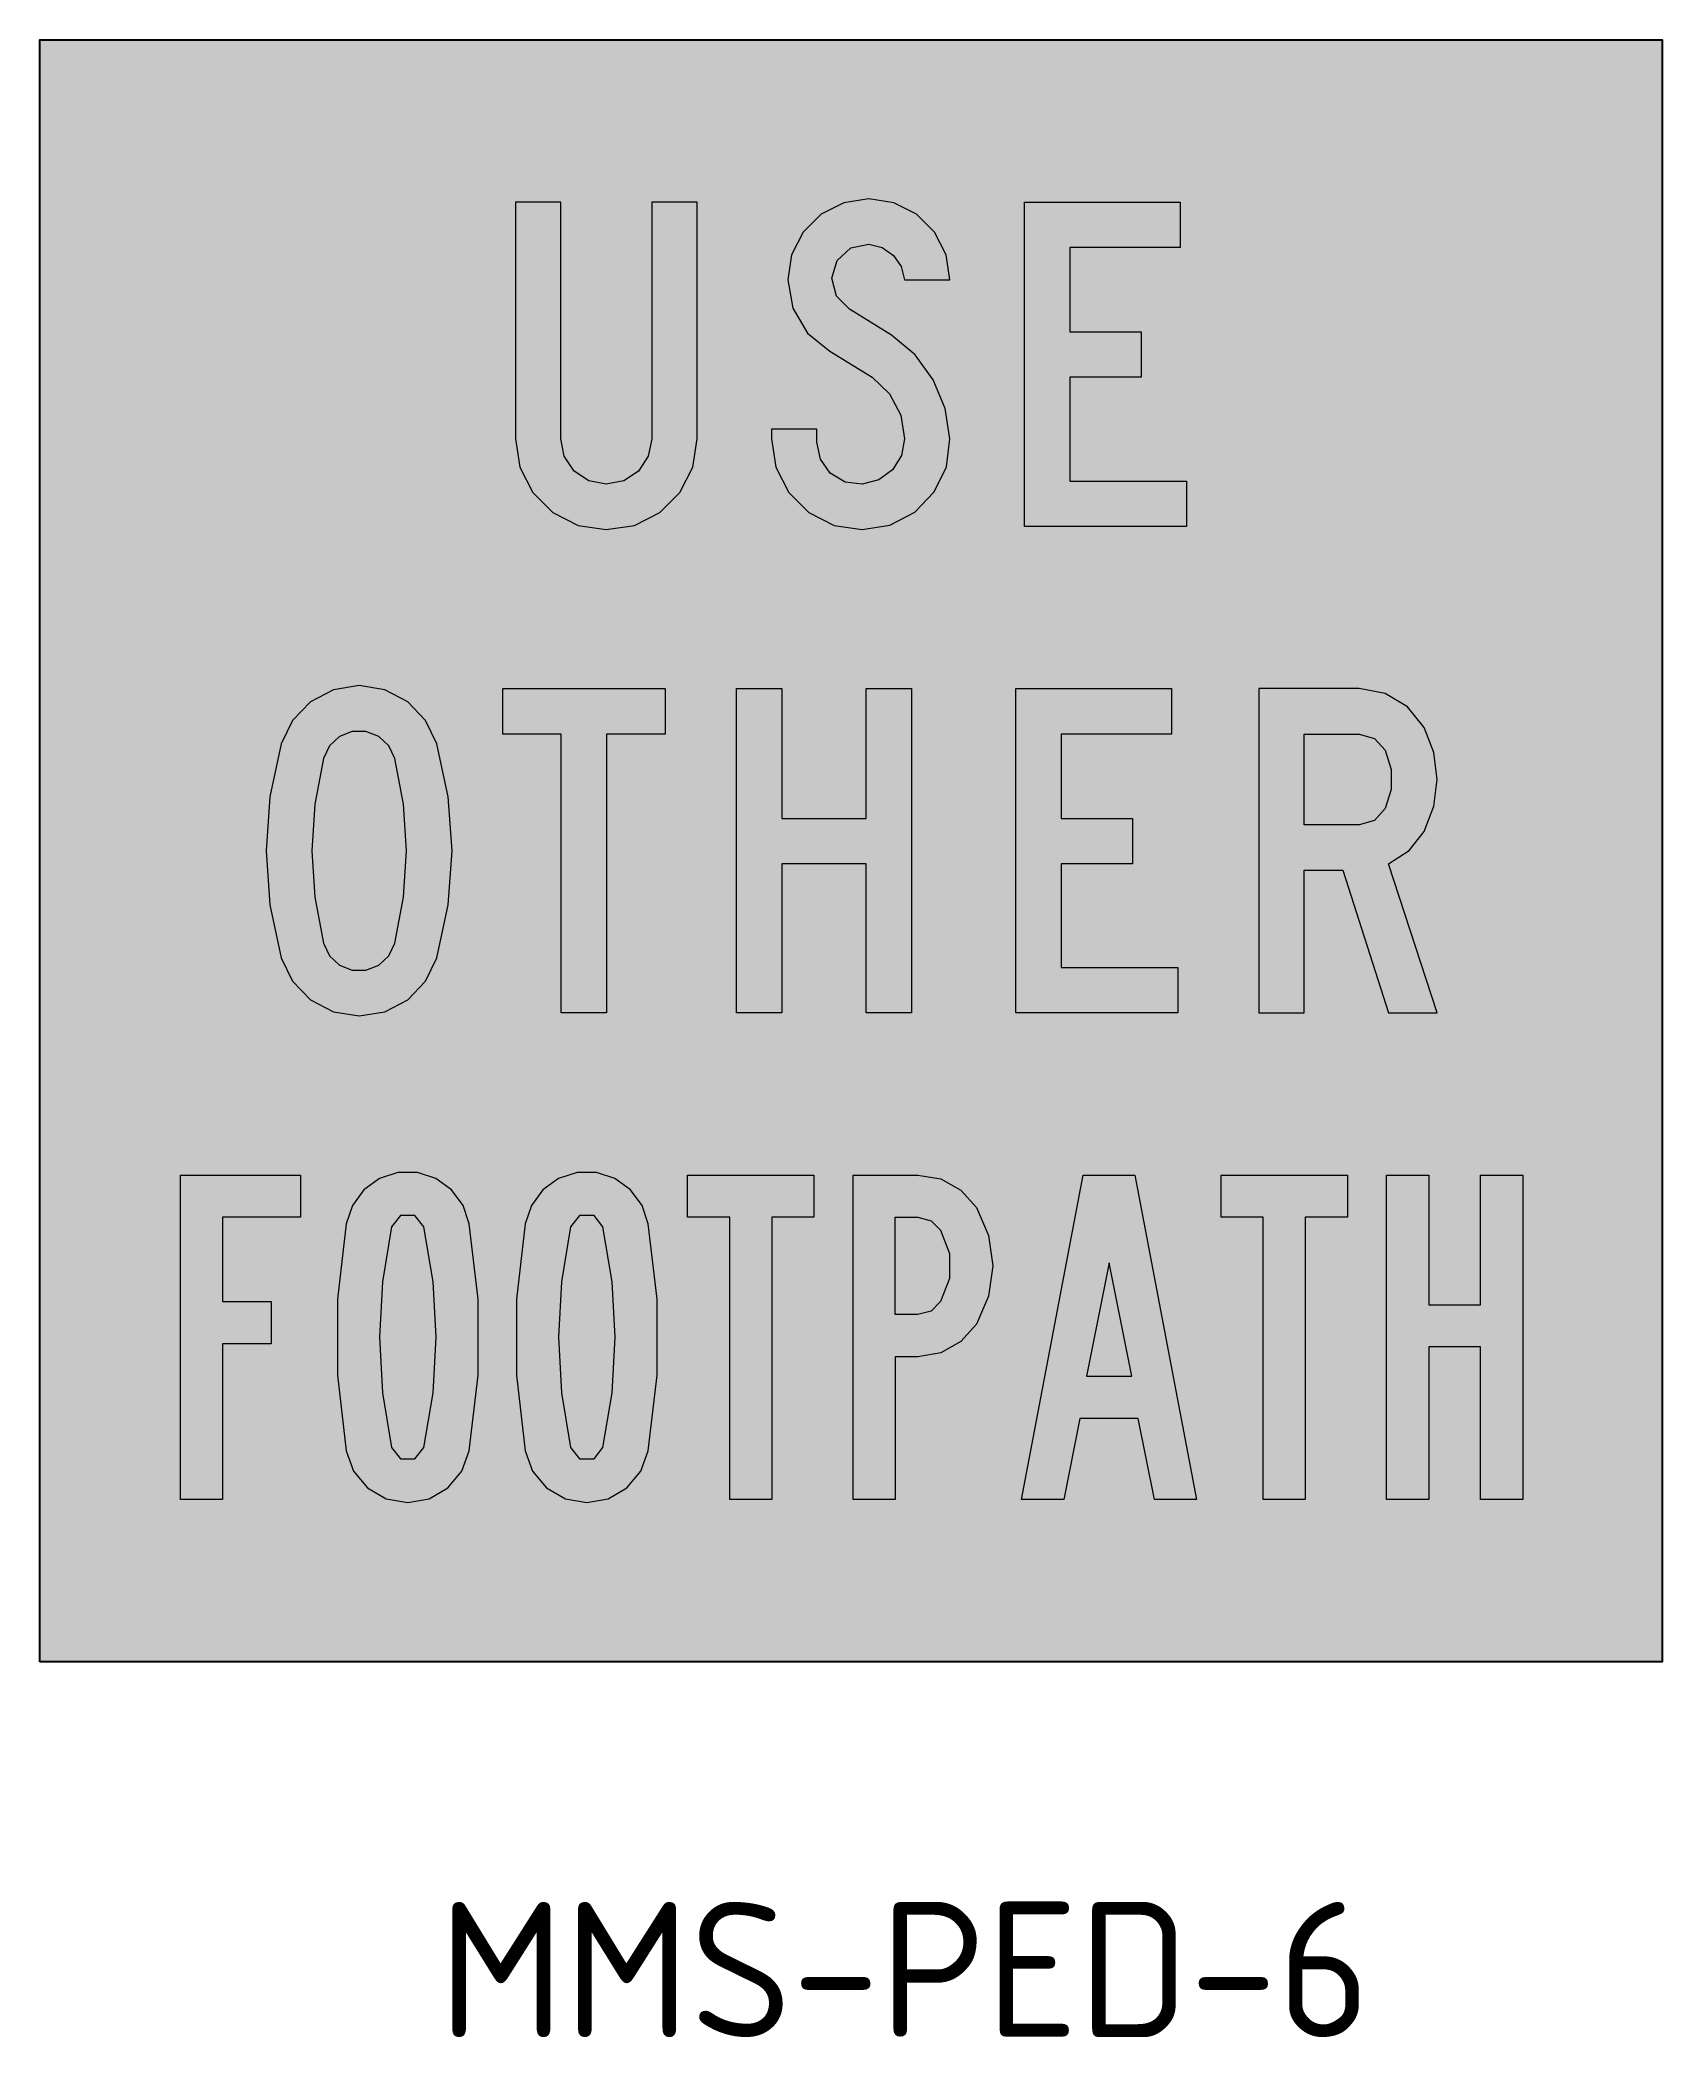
# Model space of a CAD drawing. Extents: x 160 to 359, y 73 to 233.
# Drawn here: x 159.8 to 219.8, y 159 to 232.8 of the extents above.
import ezdxf

# ---------------------------------------------------------------- set-up
doc = ezdxf.new("R2010")
doc.units = 0
doc.layers.add('L25', color=1, linetype='CONTINUOUS')
doc.layers.add('yellow', color=50, linetype='CONTINUOUS')
doc.styles.add('ISO', font='iso3098b.shx')

msp = doc.modelspace()

# ---------------------------------------------------------------- hatches: boundary and pattern name
at = {"layer": 'L25'}
h = msp.add_hatch(color=256, dxfattribs=at)
h.paths.add_polyline_path([(196.224, 214.844), (196.224, 226.844), (201.98, 226.844), (201.98, 225.164), (197.904, 225.164), (197.904, 222.046), (200.542, 222.046), (200.542, 220.367), (197.904, 220.367), (197.904, 216.524), (202.222, 216.524), (202.222, 214.844)])
h.paths.add_polyline_path([(177.397, 226.844), (177.397, 218.087), (177.558, 217.044), (178.034, 216.105), (178.779, 215.364), (179.717, 214.885), (180.757, 214.728), (181.796, 214.885), (182.734, 215.364), (183.48, 216.105), (183.955, 217.044), (184.116, 218.087), (184.116, 226.844), (182.436, 226.844), (182.436, 218.087), (182.311, 217.442), (181.945, 216.895), (181.401, 216.532), (180.757, 216.407), (180.112, 216.532), (179.568, 216.895), (179.202, 217.442), (179.077, 218.087), (179.077, 226.844)])
h.paths.add_polyline_path([(190.468, 225.285), (190.959, 225.164), (191.374, 224.874), (191.664, 224.459), (191.785, 223.964), (193.465, 223.964), (193.324, 224.894), (192.897, 225.732), (192.232, 226.396), (191.394, 226.823), (190.468, 226.964), (189.538, 226.823), (188.7, 226.396), (188.035, 225.732), (187.612, 224.894), (187.467, 223.964), (187.657, 222.916), (188.196, 221.994), (189.026, 221.325), (190.589, 220.367), (191.233, 219.754), (191.648, 218.965), (191.785, 218.087), (191.672, 217.471), (191.338, 216.939), (190.835, 216.568), (190.226, 216.407), (189.594, 216.488), (189.042, 216.814), (188.676, 217.338), (188.547, 217.966), (188.547, 218.445), (186.871, 218.445), (186.871, 218.087), (187.028, 217.044), (187.503, 216.105), (188.249, 215.364), (189.187, 214.885), (190.226, 214.728), (191.249, 214.893), (192.172, 215.372), (192.889, 216.121), (193.336, 217.056), (193.465, 218.087), (193.292, 219.215), (192.853, 220.27), (192.18, 221.192), (191.306, 221.925), (189.747, 222.884), (189.268, 223.367), (189.099, 224.032), (189.296, 224.685), (189.799, 225.148)])
h = msp.add_hatch(color=256, dxfattribs=at)
h.paths.add_polyline_path([(174.489, 198.886), (174.912, 200.847), (175.053, 202.845), (174.912, 204.847), (174.489, 206.805), (174.074, 207.671), (173.41, 208.363), (172.56, 208.806), (171.613, 208.96), (170.667, 208.806), (169.817, 208.363), (169.148, 207.671), (168.733, 206.805), (168.314, 204.847), (168.173, 202.845), (168.314, 200.847), (168.733, 198.886), (169.148, 198.02), (169.817, 197.331), (170.667, 196.888), (171.613, 196.735), (172.56, 196.888), (173.41, 197.331), (174.074, 198.02)])
h.paths.add_polyline_path([(172.93, 199.425), (173.253, 201.125), (173.361, 202.845), (173.253, 204.569), (172.93, 206.265), (172.713, 206.728), (172.342, 207.074), (171.867, 207.26), (171.359, 207.26), (170.884, 207.074), (170.514, 206.728), (170.292, 206.265), (169.97, 204.569), (169.861, 202.845), (169.97, 201.125), (170.292, 199.425), (170.514, 198.966), (170.884, 198.62), (171.359, 198.431), (171.867, 198.431), (172.342, 198.62), (172.713, 198.966)], flags=16)
h.paths.add_polyline_path([(195.902, 196.848), (195.902, 208.847), (201.662, 208.847), (201.662, 207.167), (197.581, 207.167), (197.581, 204.045), (200.22, 204.045), (200.22, 202.366), (197.581, 202.366), (197.581, 198.527), (201.899, 198.527), (201.899, 196.848)])
h.paths.add_polyline_path([(185.57, 196.848), (185.57, 208.847), (187.25, 208.847), (187.25, 204.045), (190.367, 204.045), (190.367, 208.847), (192.047, 208.847), (192.047, 196.848), (190.367, 196.848), (190.367, 202.366), (187.25, 202.366), (187.25, 196.848)])
h.paths.add_polyline_path([(179.089, 196.848), (179.089, 207.167), (176.93, 207.167), (176.93, 208.847), (182.928, 208.847), (182.928, 207.167), (180.769, 207.167), (180.769, 196.848)])
h.paths.add_polyline_path([(208.606, 203.808), (206.568, 203.808), (206.568, 207.167), (208.606, 207.167), (209.17, 207.002), (209.564, 206.567), (209.786, 205.858), (209.786, 205.117), (209.564, 204.408), (209.17, 203.969)], flags=16)
h.paths.add_polyline_path([(211.006, 203.566), (211.365, 204.497), (211.49, 205.487), (211.365, 206.478), (211.006, 207.405), (210.398, 208.17), (209.564, 208.67), (208.606, 208.847), (204.888, 208.847), (204.888, 196.848), (206.568, 196.848), (206.568, 202.128), (208.006, 202.128), (209.685, 196.848), (211.486, 196.848), (209.685, 202.366), (210.451, 202.853)])
h = msp.add_hatch(color=256, dxfattribs=at)
h.paths.add_polyline_path([(209.617, 190.846), (211.176, 190.846), (211.176, 186.049), (213.097, 186.049), (213.097, 190.846), (214.656, 190.846), (214.656, 178.847), (213.097, 178.847), (213.097, 184.49), (211.176, 184.49), (211.176, 178.847), (209.617, 178.847)])
h.paths.add_polyline_path([(203.494, 190.846), (208.171, 190.846), (208.171, 189.287), (206.612, 189.287), (206.612, 178.847), (205.053, 178.847), (205.053, 189.287), (203.494, 189.287)])
h.paths.add_polyline_path([(196.115, 178.847), (198.395, 190.846), (200.312, 190.846), (202.592, 178.847), (201.033, 178.847), (200.433, 181.848), (198.274, 181.848), (197.674, 178.847)])
h.paths.add_polyline_path([(183.762, 190.846), (188.438, 190.846), (188.438, 189.287), (186.879, 189.287), (186.879, 178.847), (185.32, 178.847), (185.32, 189.287), (183.762, 189.287)])
h.paths.add_polyline_path([(180.632, 180.768), (180.97, 182.794), (181.083, 184.848), (180.97, 186.899), (180.632, 188.929), (180.302, 189.348), (179.766, 189.348), (179.436, 188.929), (179.097, 186.899), (178.984, 184.848), (179.097, 182.794), (179.436, 180.768), (179.766, 180.349), (180.302, 180.349)], flags=16)
h.paths.add_polyline_path([(180.036, 178.73), (180.825, 178.871), (181.522, 179.274), (182.038, 179.894), (182.311, 180.647), (182.634, 183.443), (182.634, 186.254), (182.311, 189.049), (182.082, 189.726), (181.655, 190.302), (181.075, 190.721), (180.39, 190.939), (179.677, 190.939), (178.992, 190.721), (178.412, 190.302), (177.985, 189.726), (177.756, 189.049), (177.434, 186.254), (177.434, 183.443), (177.756, 180.647), (178.03, 179.894), (178.545, 179.274), (179.242, 178.871)])
h.paths.add_polyline_path([(174.01, 180.768), (174.348, 182.794), (174.461, 184.848), (174.348, 186.899), (174.01, 188.929), (173.68, 189.348), (173.144, 189.348), (172.81, 188.929), (172.475, 186.899), (172.362, 184.848), (172.475, 182.794), (172.81, 180.768), (173.144, 180.349), (173.68, 180.349)], flags=16)
h.paths.add_polyline_path([(173.41, 178.73), (174.203, 178.871), (174.896, 179.274), (175.416, 179.894), (175.69, 180.647), (176.012, 183.443), (176.012, 186.254), (175.69, 189.049), (175.46, 189.726), (175.033, 190.302), (174.453, 190.721), (173.768, 190.939), (173.051, 190.939), (172.371, 190.721), (171.786, 190.302), (171.364, 189.726), (171.134, 189.049), (170.808, 186.254), (170.808, 183.443), (171.134, 180.647), (171.408, 179.894), (171.923, 179.274), (172.62, 178.871)])
h.paths.add_polyline_path([(165.003, 190.846), (169.442, 190.846), (169.442, 189.287), (166.566, 189.287), (166.566, 186.169), (168.363, 186.169), (168.363, 184.607), (166.566, 184.607), (166.566, 178.847), (165.003, 178.847)])
h.paths.add_polyline_path([(199.354, 187.607), (198.516, 183.406), (200.191, 183.406)], flags=16)
h.paths.add_polyline_path([(192.285, 185.686), (191.447, 185.686), (191.447, 189.287), (192.285, 189.287), (192.768, 189.158), (193.122, 188.808), (193.445, 187.946), (193.445, 187.027), (193.122, 186.169), (192.768, 185.815)], flags=16)
h.paths.add_polyline_path([(192.285, 184.127), (191.447, 184.127), (191.447, 178.847), (189.888, 178.847), (189.888, 190.846), (192.285, 190.846), (193.126, 190.705), (193.876, 190.29), (194.444, 189.65), (194.899, 188.61), (195.056, 187.487), (194.899, 186.367), (194.444, 185.328), (193.876, 184.687), (193.126, 184.272)])
at = {"layer": 'yellow'}
h = msp.add_hatch(color=256, dxfattribs=at)
h.paths.add_polyline_path([(219.808, 232.845), (159.808, 232.845), (159.808, 172.845), (219.808, 172.845)])
h.paths.add_polyline_path([(187.25, 208.847), (187.25, 204.045), (190.367, 204.045), (190.367, 208.847), (192.047, 208.847), (192.047, 196.848), (190.367, 196.848), (190.367, 202.366), (187.25, 202.366), (187.25, 196.848), (185.57, 196.848), (185.57, 208.847)], flags=16)
h.paths.add_polyline_path([(182.928, 208.847), (182.928, 207.167), (180.769, 207.167), (180.769, 196.848), (179.089, 196.848), (179.089, 207.167), (176.93, 207.167), (176.93, 208.847)], flags=16)
h.paths.add_polyline_path([(188.249, 215.364), (187.503, 216.105), (187.028, 217.044), (186.871, 218.087), (186.871, 218.445), (188.547, 218.445), (188.547, 217.966), (188.676, 217.338), (189.042, 216.814), (189.594, 216.488), (190.226, 216.407), (190.835, 216.568), (191.338, 216.939), (191.672, 217.471), (191.785, 218.087), (191.648, 218.965), (191.233, 219.754), (190.589, 220.367), (189.026, 221.325), (188.196, 221.994), (187.657, 222.916), (187.467, 223.964), (187.612, 224.894), (188.035, 225.732), (188.7, 226.396), (189.538, 226.823), (190.468, 226.964), (191.394, 226.823), (192.232, 226.396), (192.897, 225.732), (193.324, 224.894), (193.465, 223.964), (191.785, 223.964), (191.664, 224.459), (191.374, 224.874), (190.959, 225.164), (190.468, 225.285), (189.799, 225.148), (189.296, 224.685), (189.099, 224.032), (189.268, 223.367), (189.747, 222.884), (191.306, 221.925), (192.18, 221.192), (192.853, 220.27), (193.292, 219.215), (193.465, 218.087), (193.336, 217.056), (192.889, 216.121), (192.172, 215.372), (191.249, 214.893), (190.226, 214.728), (189.187, 214.885)], flags=16)
h.paths.add_polyline_path([(182.734, 215.364), (181.796, 214.885), (180.757, 214.728), (179.717, 214.885), (178.779, 215.364), (178.034, 216.105), (177.558, 217.044), (177.397, 218.087), (177.397, 226.844), (179.077, 226.844), (179.077, 218.087), (179.202, 217.442), (179.568, 216.895), (180.112, 216.532), (180.757, 216.407), (181.401, 216.532), (181.945, 216.895), (182.311, 217.442), (182.436, 218.087), (182.436, 226.844), (184.116, 226.844), (184.116, 218.087), (183.955, 217.044), (183.48, 216.105)], flags=16)
h.paths.add_polyline_path([(195.902, 208.847), (201.662, 208.847), (201.662, 207.167), (197.581, 207.167), (197.581, 204.045), (200.22, 204.045), (200.22, 202.366), (197.581, 202.366), (197.581, 198.527), (201.899, 198.527), (201.899, 196.848), (195.902, 196.848)], flags=16)
h.paths.add_polyline_path([(196.224, 214.844), (196.224, 226.844), (201.98, 226.844), (201.98, 225.164), (197.904, 225.164), (197.904, 222.046), (200.542, 222.046), (200.542, 220.367), (197.904, 220.367), (197.904, 216.524), (202.222, 216.524), (202.222, 214.844)], flags=16)
h.paths.add_polyline_path([(174.489, 206.805), (174.912, 204.847), (175.053, 202.845), (174.912, 200.847), (174.489, 198.886), (174.074, 198.02), (173.41, 197.331), (172.56, 196.888), (171.613, 196.735), (170.667, 196.888), (169.817, 197.331), (169.148, 198.02), (168.733, 198.886), (168.314, 200.847), (168.173, 202.845), (168.314, 204.847), (168.733, 206.805), (169.148, 207.671), (169.817, 208.363), (170.667, 208.806), (171.613, 208.96), (172.56, 208.806), (173.41, 208.363), (174.074, 207.671)], flags=16)
h.paths.add_polyline_path([(172.93, 206.265), (173.253, 204.569), (173.361, 202.845), (173.253, 201.125), (172.93, 199.425), (172.713, 198.966), (172.342, 198.62), (171.867, 198.431), (171.359, 198.431), (170.884, 198.62), (170.514, 198.966), (170.292, 199.425), (169.97, 201.125), (169.861, 202.845), (169.97, 204.569), (170.292, 206.265), (170.514, 206.728), (170.884, 207.074), (171.359, 207.26), (171.867, 207.26), (172.342, 207.074), (172.713, 206.728)], flags=0)
h.paths.add_polyline_path([(204.888, 208.847), (208.606, 208.847), (209.564, 208.67), (210.398, 208.17), (211.006, 207.405), (211.365, 206.478), (211.49, 205.487), (211.365, 204.497), (211.006, 203.566), (210.451, 202.853), (209.685, 202.366), (211.486, 196.848), (209.685, 196.848), (208.006, 202.128), (206.568, 202.128), (206.568, 196.848), (204.888, 196.848)], flags=16)
h.paths.add_polyline_path([(188.438, 190.846), (188.438, 189.287), (186.879, 189.287), (186.879, 178.847), (185.32, 178.847), (185.32, 189.287), (183.762, 189.287), (183.762, 190.846)], flags=16)
h.paths.add_polyline_path([(206.568, 207.167), (208.606, 207.167), (209.17, 207.002), (209.564, 206.567), (209.786, 205.858), (209.786, 205.117), (209.564, 204.408), (209.17, 203.969), (208.606, 203.808), (206.568, 203.808)], flags=0)
h.paths.add_polyline_path([(189.888, 190.846), (192.285, 190.846), (193.126, 190.705), (193.876, 190.29), (194.444, 189.65), (194.899, 188.61), (195.056, 187.487), (194.899, 186.367), (194.444, 185.328), (193.876, 184.687), (193.126, 184.272), (192.285, 184.127), (191.447, 184.127), (191.447, 178.847), (189.888, 178.847)], flags=16)
h.paths.add_polyline_path([(180.39, 190.939), (181.075, 190.721), (181.655, 190.302), (182.082, 189.726), (182.311, 189.049), (182.634, 186.254), (182.634, 183.443), (182.311, 180.647), (182.038, 179.894), (181.522, 179.274), (180.825, 178.871), (180.036, 178.73), (179.242, 178.871), (178.545, 179.274), (178.03, 179.894), (177.756, 180.647), (177.434, 183.443), (177.434, 186.254), (177.756, 189.049), (177.985, 189.726), (178.412, 190.302), (178.992, 190.721), (179.677, 190.939)], flags=16)
h.paths.add_polyline_path([(180.302, 189.348), (180.632, 188.929), (180.97, 186.899), (181.083, 184.848), (180.97, 182.794), (180.632, 180.768), (180.302, 180.349), (179.766, 180.349), (179.436, 180.768), (179.097, 182.794), (178.984, 184.848), (179.097, 186.899), (179.436, 188.929), (179.766, 189.348)], flags=0)
h.paths.add_polyline_path([(191.447, 189.287), (192.285, 189.287), (192.768, 189.158), (193.122, 188.808), (193.445, 187.946), (193.445, 187.027), (193.122, 186.169), (192.768, 185.815), (192.285, 185.686), (191.447, 185.686)], flags=0)
h.paths.add_polyline_path([(174.453, 190.721), (175.033, 190.302), (175.46, 189.726), (175.69, 189.049), (176.012, 186.254), (176.012, 183.443), (175.69, 180.647), (175.416, 179.894), (174.896, 179.274), (174.203, 178.871), (173.41, 178.73), (172.62, 178.871), (171.923, 179.274), (171.408, 179.894), (171.134, 180.647), (170.808, 183.443), (170.808, 186.254), (171.134, 189.049), (171.364, 189.726), (171.786, 190.302), (172.371, 190.721), (173.051, 190.939), (173.768, 190.939)], flags=16)
h.paths.add_polyline_path([(198.395, 190.846), (200.312, 190.846), (202.592, 178.847), (201.033, 178.847), (200.433, 181.848), (198.274, 181.848), (197.674, 178.847), (196.115, 178.847)], flags=16)
h.paths.add_polyline_path([(173.68, 189.348), (174.01, 188.929), (174.348, 186.899), (174.461, 184.848), (174.348, 182.794), (174.01, 180.768), (173.68, 180.349), (173.144, 180.349), (172.81, 180.768), (172.475, 182.794), (172.362, 184.848), (172.475, 186.899), (172.81, 188.929), (173.144, 189.348)], flags=0)
h.paths.add_polyline_path([(169.442, 190.846), (169.442, 189.287), (166.566, 189.287), (166.566, 186.169), (168.363, 186.169), (168.363, 184.607), (166.566, 184.607), (166.566, 178.847), (165.003, 178.847), (165.003, 190.846)], flags=16)
h.paths.add_polyline_path([(203.494, 190.846), (208.171, 190.846), (208.171, 189.287), (206.612, 189.287), (206.612, 178.847), (205.053, 178.847), (205.053, 189.287), (203.494, 189.287)], flags=16)
h.paths.add_polyline_path([(199.354, 187.607), (200.191, 183.406), (198.516, 183.406)], flags=0)
h.paths.add_polyline_path([(209.617, 190.846), (211.176, 190.846), (211.176, 186.049), (213.097, 186.049), (213.097, 190.846), (214.656, 190.846), (214.656, 178.847), (213.097, 178.847), (213.097, 184.49), (211.176, 184.49), (211.176, 178.847), (209.617, 178.847)], flags=16)

# ---------------------------------------------------------------- linework, layer by layer
at = {"layer": 'L25'}
msp.add_lwpolyline([(159.808, 172.845), (159.808, 232.845), (219.808, 232.845), (219.808, 172.845)], close=True, dxfattribs=at)
at = {"layer": 'L25', "lineweight": 0}
for points in [[(177.397, 226.844), (177.397, 218.087), (177.558, 217.044), (178.034, 216.105), (178.779, 215.364), (179.717, 214.885), (180.757, 214.728), (181.796, 214.885), (182.734, 215.364), (183.48, 216.105), (183.955, 217.044), (184.116, 218.087), (184.116, 226.844), (182.436, 226.844), (182.436, 218.087), (182.311, 217.442), (181.945, 216.895), (181.401, 216.532), (180.757, 216.407), (180.112, 216.532), (179.568, 216.895), (179.202, 217.442), (179.077, 218.087), (179.077, 226.844)], [(190.468, 225.285), (190.959, 225.164), (191.374, 224.874), (191.664, 224.459), (191.785, 223.964), (193.465, 223.964), (193.324, 224.894), (192.897, 225.732), (192.232, 226.396), (191.394, 226.823), (190.468, 226.964), (189.538, 226.823), (188.7, 226.396), (188.035, 225.732), (187.612, 224.894), (187.467, 223.964), (187.657, 222.916), (188.196, 221.994), (189.026, 221.325), (190.589, 220.367), (191.233, 219.754), (191.648, 218.965), (191.785, 218.087), (191.672, 217.471), (191.338, 216.939), (190.835, 216.568), (190.226, 216.407), (189.594, 216.488), (189.042, 216.814), (188.676, 217.338), (188.547, 217.966), (188.547, 218.445), (186.871, 218.445), (186.871, 218.087), (187.028, 217.044), (187.503, 216.105), (188.249, 215.364), (189.187, 214.885), (190.226, 214.728), (191.249, 214.893), (192.172, 215.372), (192.889, 216.121), (193.336, 217.056), (193.465, 218.087), (193.292, 219.215), (192.853, 220.27), (192.18, 221.192), (191.306, 221.925), (189.747, 222.884), (189.268, 223.367), (189.099, 224.032), (189.296, 224.685), (189.799, 225.148)], [(196.224, 214.844), (196.224, 226.844), (201.98, 226.844), (201.98, 225.164), (197.904, 225.164), (197.904, 222.046), (200.542, 222.046), (200.542, 220.367), (197.904, 220.367), (197.904, 216.524), (202.222, 216.524), (202.222, 214.844), (196.224, 214.844)], [(174.489, 198.886), (174.912, 200.847), (175.053, 202.845), (174.912, 204.847), (174.489, 206.805), (174.074, 207.671), (173.41, 208.363), (172.56, 208.806), (171.613, 208.96), (170.667, 208.806), (169.817, 208.363), (169.148, 207.671), (168.733, 206.805), (168.314, 204.847), (168.173, 202.845), (168.314, 200.847), (168.733, 198.886), (169.148, 198.02), (169.817, 197.331), (170.667, 196.888), (171.613, 196.735), (172.56, 196.888), (173.41, 197.331), (174.074, 198.02), (174.489, 198.886)], [(179.089, 196.848), (179.089, 207.167), (176.93, 207.167), (176.93, 208.847), (182.928, 208.847), (182.928, 207.167), (180.769, 207.167), (180.769, 196.848), (179.089, 196.848)], [(185.57, 196.848), (185.57, 208.847), (187.25, 208.847), (187.25, 204.045), (190.367, 204.045), (190.367, 208.847), (192.047, 208.847), (192.047, 196.848), (190.367, 196.848), (190.367, 202.366), (187.25, 202.366), (187.25, 196.848), (185.57, 196.848)], [(195.902, 196.848), (195.902, 208.847), (201.662, 208.847), (201.662, 207.167), (197.581, 207.167), (197.581, 204.045), (200.22, 204.045), (200.22, 202.366), (197.581, 202.366), (197.581, 198.527), (201.899, 198.527), (201.899, 196.848), (195.902, 196.848)], [(211.006, 203.566), (211.365, 204.497), (211.49, 205.487), (211.365, 206.478), (211.006, 207.405), (210.398, 208.17), (209.564, 208.67), (208.606, 208.847), (204.888, 208.847), (204.888, 196.848), (206.568, 196.848), (206.568, 202.128), (208.006, 202.128), (209.685, 196.848), (211.486, 196.848), (209.685, 202.366), (210.451, 202.853)], [(172.93, 199.425), (173.253, 201.125), (173.361, 202.845), (173.253, 204.569), (172.93, 206.265), (172.713, 206.728), (172.342, 207.074), (171.867, 207.26), (171.359, 207.26), (170.884, 207.074), (170.514, 206.728), (170.292, 206.265), (169.97, 204.569), (169.861, 202.845), (169.97, 201.125), (170.292, 199.425), (170.514, 198.966), (170.884, 198.62), (171.359, 198.431), (171.867, 198.431), (172.342, 198.62), (172.713, 198.966), (172.93, 199.425)], [(208.606, 203.808), (206.568, 203.808), (206.568, 207.167), (208.606, 207.167), (209.17, 207.002), (209.564, 206.567), (209.786, 205.858), (209.786, 205.117), (209.564, 204.408), (209.17, 203.969)], [(165.003, 190.846), (169.442, 190.846), (169.442, 189.287), (166.566, 189.287), (166.566, 186.169), (168.363, 186.169), (168.363, 184.607), (166.566, 184.607), (166.566, 178.847), (165.003, 178.847), (165.003, 190.846)], [(173.41, 178.73), (174.203, 178.871), (174.896, 179.274), (175.416, 179.894), (175.69, 180.647), (176.012, 183.443), (176.012, 186.254), (175.69, 189.049), (175.46, 189.726), (175.033, 190.302), (174.453, 190.721), (173.768, 190.939), (173.051, 190.939), (172.371, 190.721), (171.786, 190.302), (171.364, 189.726), (171.134, 189.049), (170.808, 186.254), (170.808, 183.443), (171.134, 180.647), (171.408, 179.894), (171.923, 179.274), (172.62, 178.871), (173.41, 178.73)], [(180.036, 178.73), (180.825, 178.871), (181.522, 179.274), (182.038, 179.894), (182.311, 180.647), (182.634, 183.443), (182.634, 186.254), (182.311, 189.049), (182.082, 189.726), (181.655, 190.302), (181.075, 190.721), (180.39, 190.939), (179.677, 190.939), (178.992, 190.721), (178.412, 190.302), (177.985, 189.726), (177.756, 189.049), (177.434, 186.254), (177.434, 183.443), (177.756, 180.647), (178.03, 179.894), (178.545, 179.274), (179.242, 178.871), (180.036, 178.73)], [(183.762, 190.846), (188.438, 190.846), (188.438, 189.287), (186.879, 189.287), (186.879, 178.847), (185.32, 178.847), (185.32, 189.287), (183.762, 189.287), (183.762, 190.846)], [(192.285, 184.127), (191.447, 184.127), (191.447, 178.847), (189.888, 178.847), (189.888, 190.846), (192.285, 190.846), (193.126, 190.705), (193.876, 190.29), (194.444, 189.65), (194.899, 188.61), (195.056, 187.487), (194.899, 186.367), (194.444, 185.328), (193.876, 184.687), (193.126, 184.272)], [(196.115, 178.847), (198.395, 190.846), (200.312, 190.846), (202.592, 178.847), (201.033, 178.847), (200.433, 181.848), (198.274, 181.848), (197.674, 178.847), (196.115, 178.847)], [(203.494, 190.846), (208.171, 190.846), (208.171, 189.287), (206.612, 189.287), (206.612, 178.847), (205.053, 178.847), (205.053, 189.287), (203.494, 189.287), (203.494, 190.846)], [(209.617, 190.846), (211.176, 190.846), (211.176, 186.049), (213.097, 186.049), (213.097, 190.846), (214.656, 190.846), (214.656, 178.847), (213.097, 178.847), (213.097, 184.49), (211.176, 184.49), (211.176, 178.847), (209.617, 178.847), (209.617, 190.846)], [(174.01, 180.768), (174.348, 182.794), (174.461, 184.848), (174.348, 186.899), (174.01, 188.929), (173.68, 189.348), (173.144, 189.348), (172.81, 188.929), (172.475, 186.899), (172.362, 184.848), (172.475, 182.794), (172.81, 180.768), (173.144, 180.349), (173.68, 180.349), (174.01, 180.768)], [(180.632, 180.768), (180.97, 182.794), (181.083, 184.848), (180.97, 186.899), (180.632, 188.929), (180.302, 189.348), (179.766, 189.348), (179.436, 188.929), (179.097, 186.899), (178.984, 184.848), (179.097, 182.794), (179.436, 180.768), (179.766, 180.349), (180.302, 180.349), (180.632, 180.768)], [(192.285, 185.686), (191.447, 185.686), (191.447, 189.287), (192.285, 189.287), (192.768, 189.158), (193.122, 188.808), (193.445, 187.946), (193.445, 187.027), (193.122, 186.169), (192.768, 185.815)], [(199.354, 187.607), (198.516, 183.406), (200.191, 183.406)]]:
    msp.add_lwpolyline(points, close=True, dxfattribs=at)

# ---------------------------------------------------------------- texts
at = {"layer": 'yellow', "insert": (174.547, 163.959), "char_height": 5, "width": 60.65099, "attachment_point": 1, "style": 'ISO'}
msp.add_mtext('{\\C3;MMS-PED-6}', dxfattribs=at)

doc.saveas('drawing.dxf')
